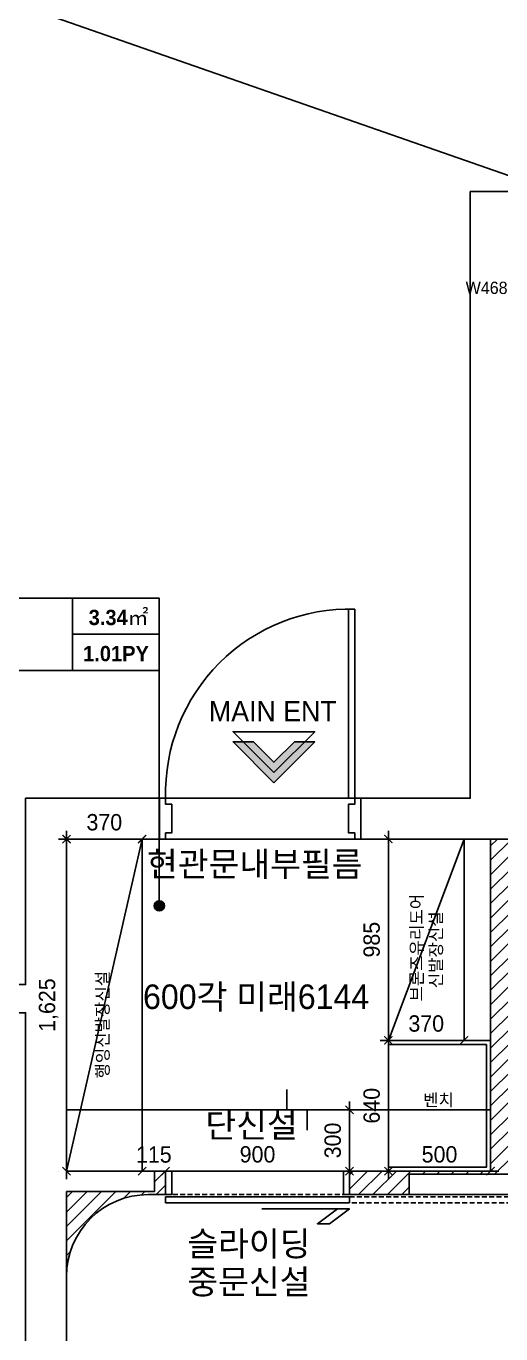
# Model space of a CAD drawing. Header units: millimetres. Extents: x 118028 to 193504, y 42792 to 96100.
# Drawn here: x 148809 to 151131, y 68176 to 74575 of the extents above; entities that cross this region are included whole.
import ezdxf
from ezdxf.enums import TextEntityAlignment as Align

# ---------------------------------------------------------------- set-up
doc = ezdxf.new("R2010")
doc.units = ezdxf.units.MM
doc.header["$LTSCALE"] = 30
doc.header["$PDMODE"] = 3
doc.linetypes.add('DH-HID2', pattern=[1.2, 0.8, -0.4])
doc.layers.get('DEFPOINTS').update_dxf_attribs({"color": 248})
for name, color, linetype in [('0-ELC TEXT', 7, 'Continuous'), ('03-TEXT', 3, 'Continuous'), ('03-WAL NEW', 3, 'Continuous'), ('06-FUR', 6, 'Continuous'), ('07-DIM WAL', 5, 'Continuous'), ('2CONTINUOUS', 2, 'Continuous'), ('CO-DO-FR', 7, 'Continuous'), ('CO-DOOR', 8, 'Continuous'), ('F-SYM', 7, 'Continuous'), ('도면층4', 4, 'Continuous'), ('도면층5', 5, 'Continuous'), ('설비', 140, 'Continuous')]:
    doc.layers.add(name, color=color, linetype=linetype)
doc.styles.add('HY 울릉도 L', font='')
doc.styles.add('YOURNAME', font='HY울릉도M.TTF')
doc.styles.add('넥슨고딕', font='NEXONLv1GothicBold.ttf')
doc.styles.add('코레일둥고', font='Korail_Round_Gothic_Medium.ttf')
doc.styles.get('HY 울릉도 L').set_extended_font_data('HY울릉도L')
doc.dimstyles.new('40', dxfattribs={"dimscale": 40, "dimtxt": 2, "dimasz": 1, "dimexe": 1, "dimexo": 1, "dimgap": 1, "dimtad": 1, "dimdec": 0, "dimrnd": 0.05, "dimdsep": 46, "dimlunit": 6, "dimtxsty": 'HY 울릉도 L', "dimblk": 'ARCHTICK', "dimcen": 2.5, "dimdle": 1, "dimclrd": 133, "dimclre": 133, "dimclrt": 30, "dimadec": 0, "dimazin": 0, "dimtfac": 1, "dimtdec": 0, "dimtix": 1, "dimtmove": 2, "dimatfit": 3, "dimldrblk": 'ARCHTICK', "dimfxl": 1, "dimlwd": -1, "dimlwe": -1, "dimarcsym": 0})
pattern_1 = [(45, (-37, -18400), (-35.355339, 35.355339), [])]

# ---------------------------------------------------------------- blocks, each defined once
blk = doc.blocks.new('_ArchTick')
at = {"color": 0, "linetype": 'ByBlock', "const_width": 0.15}
blk.add_lwpolyline([(-0.5, -0.5), (0.5, 0.5)], dxfattribs=at)
blk = doc.blocks.new('*D214')
at = {"layer": '07-DIM WAL', "color": 133, "transparency": 16777216}
for p, q in [((148966.4, 70596.8), (148966.4, 70596.8)), ((149006.4, 70636.8), (149006.4, 68931.8)), ((148966.4, 68971.8), (148966.4, 68971.8))]:
    blk.add_line(p, q, dxfattribs=at)
at = {"layer": 'DEFPOINTS', "color": 0, "transparency": 16777216}
for p in [(149006.4, 70596.8), (149006.4, 68971.8), (149006.4, 68971.8)]:
    blk.add_point(p, dxfattribs=at)
at = {"layer": '07-DIM WAL', "color": 133, "transparency": 16777216, "xscale": 40, "yscale": 40, "zscale": 40}
for p, rotation in [((149006.4, 70596.8), 90), ((149006.4, 68971.8), 270)]:
    blk.add_blockref('_ArchTick', p, dxfattribs=dict(at, rotation=rotation))
at = {"layer": '07-DIM WAL', "color": 30, "transparency": 16777216, "insert": (148918.5, 69784.3), "char_height": 80, "attachment_point": 5, "rotation": 90, "style": 'HY 울릉도 L'}
blk.add_mtext('1,625', dxfattribs=at)
blk = doc.blocks.new('F-SYM-ENT NAME')
at = {"layer": 'F-SYM'}
h = blk.add_hatch(color=1, dxfattribs=at)
h.dxf.hatch_style = 1
h.paths.add_polyline_path([(-181266.5, -29724.5), (-181466.5, -29924.5), (-181366.5, -29924.5), (-181266.5, -29824.5), (-181166.5, -29924.5), (-181066.5, -29924.5)])
at = {"layer": 'F-SYM', "color": 1}
for points in [[(-181266.5, -29724.5), (-181466.5, -29924.5), (-181366.5, -29924.5), (-181266.5, -29824.5), (-181166.5, -29924.5), (-181066.5, -29924.5)], [(-181266.5, -29774.5), (-181466.5, -29974.5), (-181066.5, -29974.5)]]:
    blk.add_lwpolyline(points, close=True, dxfattribs=at)
at = {"layer": 'F-SYM', "color": 1, "style": 'YOURNAME'}
blk.add_attdef('ENT', text='', height=100, dxfattribs=at).set_placement((-181266.5, -30024.5), align=Align.TOP_CENTER)
blk = doc.blocks.new('vusaudeh')
at = {"layer": '2CONTINUOUS'}
for points in [[(151181.4, 89016.8), (150446.4, 89016.8), (150446.4, 89216.8), (150981.4, 89216.8), (150981.4, 92184.8), (151966.4, 92184.8), (151966.4, 91984.8), (151181.4, 91984.8), (151181.4, 89016.8)], [(147688.9, 81147.8), (147688.9, 80947.8), (146991.4, 80947.8), (146991.4, 88304.8), (148806.4, 88304.8), (148806.4, 89216.8), (149461.4, 89216.8), (149461.4, 89016.8), (149006.4, 89016.8), (149006.4, 87391.8), (149436.4, 87391.8), (149436.4, 87291.8), (149006.4, 87291.8), (149006.4, 86556.8), (148806.4, 86556.8), (148806.4, 88166.8), (147131.4, 88166.8), (147131.4, 85711.8), (148806.4, 85711.8)]]:
    blk.add_lwpolyline(points, dxfattribs=at)
blk.add_lwpolyline([(150683.4, 87276.8), (151343.4, 87276.8), (151343.4, 87376.8), (150683.4, 87376.8)], close=True, dxfattribs=at)
at = {"layer": '도면층4'}
for p, q in [((150386.4, 89216.8), (150386.4, 90141.8)), ((150416.4, 89216.8), (150416.4, 90141.8)), ((149461.4, 89216.8), (150446.4, 89216.8)), ((150446.4, 89016.8), (149461.4, 89016.8))]:
    blk.add_line(p, q, dxfattribs=at)
for points in [[(149461.4, 89216.8), (149491.4, 89216.8), (149491.4, 89186.8), (149521.4, 89186.8), (149521.4, 89046.8), (149491.4, 89046.8), (149491.4, 89016.8), (149461.4, 89016.8), (149461.4, 89216.8)], [(150446.4, 89216.8), (150416.4, 89216.8), (150416.4, 89186.8), (150386.4, 89186.8), (150386.4, 89046.8), (150416.4, 89046.8), (150416.4, 89016.8), (150446.4, 89016.8), (150446.4, 89216.8)]]:
    blk.add_lwpolyline(points, dxfattribs=at)
at = {"layer": '도면층5'}
blk.add_arc((150391.3, 89241.9), 900.3, 88.40506, 181.59494, dxfattribs=at)
at = {"layer": 'F-SYM'}
ref = blk.add_blockref('F-SYM-ENT NAME', (-31245.2, 59567.7), dxfattribs=dict(at, rotation=180))
ref.add_attrib('ENT', 'MAIN ENT', dxfattribs={"color": 1, "height": 100, "style": 'YOURNAME'}).set_placement((150015.7, 89692.4), align=Align.TOP_CENTER)
blk = doc.blocks.new('*D306')
at = {"layer": '07-DIM WAL', "color": 133, "transparency": 16777216}
for p, q in [((149490.9, 69011.8), (149490.9, 69011.8)), ((150390.9, 69011.8), (150390.9, 69011.8)), ((149450.9, 68971.8), (150430.9, 68971.8))]:
    blk.add_line(p, q, dxfattribs=at)
at = {"layer": 'DEFPOINTS', "color": 0, "transparency": 16777216}
for p in [(149490.9, 68971.8), (150390.9, 68971.8), (150390.9, 68971.8)]:
    blk.add_point(p, dxfattribs=at)
at = {"layer": '07-DIM WAL', "color": 133, "transparency": 16777216, "xscale": 40, "yscale": 40, "zscale": 40, "rotation": 180}
blk.add_blockref('_ArchTick', (149490.9, 68971.8), dxfattribs=at)
at = {"layer": '07-DIM WAL', "color": 133, "transparency": 16777216, "xscale": 40, "yscale": 40, "zscale": 40}
blk.add_blockref('_ArchTick', (150390.9, 68971.8), dxfattribs=at)
at = {"layer": '07-DIM WAL', "color": 30, "transparency": 16777216, "insert": (149940.9, 69053.5), "char_height": 80, "attachment_point": 5, "style": 'HY 울릉도 L'}
blk.add_mtext('900', dxfattribs=at)
blk = doc.blocks.new('*D307')
at = {"layer": '07-DIM WAL', "color": 133, "transparency": 16777216}
for p, q in [((148966.4, 70596.8), (149416.4, 70596.8)), ((149006.4, 70636.8), (149006.4, 70636.8)), ((149376.4, 70636.8), (149376.4, 70636.8))]:
    blk.add_line(p, q, dxfattribs=at)
at = {"layer": 'DEFPOINTS', "color": 0, "transparency": 16777216}
for p in [(149006.4, 70596.8), (149376.4, 70596.8), (149376.4, 70596.8)]:
    blk.add_point(p, dxfattribs=at)
at = {"layer": '07-DIM WAL', "color": 133, "transparency": 16777216, "xscale": 40, "yscale": 40, "zscale": 40, "rotation": 180}
blk.add_blockref('_ArchTick', (149006.4, 70596.8), dxfattribs=at)
at = {"layer": '07-DIM WAL', "color": 133, "transparency": 16777216, "xscale": 40, "yscale": 40, "zscale": 40}
blk.add_blockref('_ArchTick', (149376.4, 70596.8), dxfattribs=at)
at = {"layer": '07-DIM WAL', "color": 30, "transparency": 16777216, "insert": (149191.4, 70678.6), "char_height": 80, "attachment_point": 5, "style": 'HY 울릉도 L'}
blk.add_mtext('370', dxfattribs=at)
blk = doc.blocks.new('*D308')
at = {"layer": '07-DIM WAL', "color": 133, "transparency": 16777216}
for p, q in [((149376.4, 69011.8), (149376.4, 69011.8)), ((149490.9, 69011.8), (149490.9, 69011.8)), ((149336.4, 68971.8), (149530.9, 68971.8))]:
    blk.add_line(p, q, dxfattribs=at)
at = {"layer": 'DEFPOINTS', "color": 0, "transparency": 16777216}
for p in [(149376.4, 68971.8), (149490.9, 68971.8), (149490.9, 68971.8)]:
    blk.add_point(p, dxfattribs=at)
at = {"layer": '07-DIM WAL', "color": 133, "transparency": 16777216, "xscale": 40, "yscale": 40, "zscale": 40}
blk.add_blockref('_ArchTick', (149376.4, 68971.8), dxfattribs=at)
at = {"layer": '07-DIM WAL', "color": 133, "transparency": 16777216, "xscale": 40, "yscale": 40, "zscale": 40, "rotation": 180}
blk.add_blockref('_ArchTick', (149490.9, 68971.8), dxfattribs=at)
at = {"layer": '07-DIM WAL', "color": 30, "transparency": 16777216, "insert": (149433.6, 69052.7), "char_height": 80, "attachment_point": 5, "style": 'HY 울릉도 L'}
blk.add_mtext('115', dxfattribs=at)
blk = doc.blocks.new('*D315')
at = {"layer": '07-DIM WAL', "color": 133, "transparency": 16777216}
for p, q in [((150390.9, 69311.8), (150390.9, 68931.8)), ((150223.6, 69271.8), (150430.9, 69271.8)), ((150223.6, 68971.8), (150430.9, 68971.8))]:
    blk.add_line(p, q, dxfattribs=at)
at = {"layer": 'DEFPOINTS', "color": 0, "transparency": 16777216}
for p in [(150183.6, 69271.8), (150183.6, 68971.8), (150390.9, 68971.8)]:
    blk.add_point(p, dxfattribs=at)
at = {"layer": '07-DIM WAL', "color": 133, "transparency": 16777216, "xscale": 40, "yscale": 40, "zscale": 40}
for p, rotation in [((150390.9, 69271.8), 90), ((150390.9, 68971.8), 270)]:
    blk.add_blockref('_ArchTick', p, dxfattribs=dict(at, rotation=rotation))
at = {"layer": '07-DIM WAL', "color": 30, "transparency": 16777216, "insert": (150309.1, 69121.8), "char_height": 80, "attachment_point": 5, "rotation": 90, "style": 'HY 울릉도 L'}
blk.add_mtext('300', dxfattribs=at)
blk = doc.blocks.new('*D316')
at = {"layer": '07-DIM WAL', "color": 133, "transparency": 16777216}
for p, q in [((150581.4, 69011.8), (150581.4, 69011.8)), ((151081.4, 69011.8), (151081.4, 69011.8)), ((150541.4, 68971.8), (151121.4, 68971.8))]:
    blk.add_line(p, q, dxfattribs=at)
at = {"layer": 'DEFPOINTS', "color": 0, "transparency": 16777216}
for p in [(150581.4, 68971.8), (151081.4, 68971.8), (151081.4, 68971.8)]:
    blk.add_point(p, dxfattribs=at)
at = {"layer": '07-DIM WAL', "color": 133, "transparency": 16777216, "xscale": 40, "yscale": 40, "zscale": 40, "rotation": 180}
blk.add_blockref('_ArchTick', (150581.4, 68971.8), dxfattribs=at)
at = {"layer": '07-DIM WAL', "color": 133, "transparency": 16777216, "xscale": 40, "yscale": 40, "zscale": 40}
blk.add_blockref('_ArchTick', (151081.4, 68971.8), dxfattribs=at)
at = {"layer": '07-DIM WAL', "color": 30, "transparency": 16777216, "insert": (150831.4, 69053.5), "char_height": 80, "attachment_point": 5, "style": 'HY 울릉도 L'}
blk.add_mtext('500', dxfattribs=at)
blk = doc.blocks.new('*D317')
at = {"layer": '07-DIM WAL', "color": 133, "transparency": 16777216}
for p, q in [((150581.4, 69651.8), (150581.4, 69651.8)), ((150951.4, 69651.8), (150951.4, 69651.8)), ((150991.4, 69611.8), (150541.4, 69611.8))]:
    blk.add_line(p, q, dxfattribs=at)
at = {"layer": 'DEFPOINTS', "color": 0, "transparency": 16777216}
for p in [(150581.4, 69611.8), (150581.4, 69611.8), (150951.4, 69611.8)]:
    blk.add_point(p, dxfattribs=at)
at = {"layer": '07-DIM WAL', "color": 133, "transparency": 16777216, "xscale": 40, "yscale": 40, "zscale": 40, "rotation": 180}
blk.add_blockref('_ArchTick', (150581.4, 69611.8), dxfattribs=at)
at = {"layer": '07-DIM WAL', "color": 133, "transparency": 16777216, "xscale": 40, "yscale": 40, "zscale": 40}
blk.add_blockref('_ArchTick', (150951.4, 69611.8), dxfattribs=at)
at = {"layer": '07-DIM WAL', "color": 30, "transparency": 16777216, "insert": (150766.4, 69693.6), "char_height": 80, "attachment_point": 5, "style": 'HY 울릉도 L'}
blk.add_mtext('370', dxfattribs=at)
blk = doc.blocks.new('*D318')
at = {"layer": '07-DIM WAL', "color": 133, "transparency": 16777216}
for p, q in [((150541.4, 70596.8), (150541.4, 70596.8)), ((150581.4, 69571.8), (150581.4, 70636.8)), ((150541.4, 69611.8), (150541.4, 69611.8))]:
    blk.add_line(p, q, dxfattribs=at)
at = {"layer": 'DEFPOINTS', "color": 0, "transparency": 16777216}
for p in [(150581.4, 70596.8), (150581.4, 70596.8), (150581.4, 69611.8)]:
    blk.add_point(p, dxfattribs=at)
at = {"layer": '07-DIM WAL', "color": 133, "transparency": 16777216, "xscale": 40, "yscale": 40, "zscale": 40}
for p, rotation in [((150581.4, 70596.8), 90), ((150581.4, 69611.8), 270)]:
    blk.add_blockref('_ArchTick', p, dxfattribs=dict(at, rotation=rotation))
at = {"layer": '07-DIM WAL', "color": 30, "transparency": 16777216, "insert": (150499.6, 70104.3), "char_height": 80, "attachment_point": 5, "rotation": 90, "style": 'HY 울릉도 L'}
blk.add_mtext('985', dxfattribs=at)
blk = doc.blocks.new('*D319')
at = {"layer": '07-DIM WAL', "color": 133, "transparency": 16777216}
for p, q in [((150581.4, 69651.8), (150581.4, 68931.8)), ((150541.4, 69611.8), (150541.4, 69611.8)), ((150541.4, 68971.8), (150541.4, 68971.8))]:
    blk.add_line(p, q, dxfattribs=at)
at = {"layer": 'DEFPOINTS', "color": 0, "transparency": 16777216}
for p in [(150581.4, 69611.8), (150581.4, 68971.8), (150581.4, 68971.8)]:
    blk.add_point(p, dxfattribs=at)
at = {"layer": '07-DIM WAL', "color": 133, "transparency": 16777216, "xscale": 40, "yscale": 40, "zscale": 40}
for p, rotation in [((150581.4, 69611.8), 90), ((150581.4, 68971.8), 270)]:
    blk.add_blockref('_ArchTick', p, dxfattribs=dict(at, rotation=rotation))
at = {"layer": '07-DIM WAL', "color": 30, "transparency": 16777216, "insert": (150499.7, 69291.8), "char_height": 80, "attachment_point": 5, "rotation": 90, "style": 'HY 울릉도 L'}
blk.add_mtext('640', dxfattribs=at)

msp = doc.modelspace()

# ---------------------------------------------------------------- hatches: boundary and pattern name
at = {"layer": '0-ELC TEXT'}
h = msp.add_hatch(color=256, dxfattribs=at)
h.dxf.hatch_style = 1
edge = h.paths.add_edge_path()
edge.add_arc((149460.5, 70269.8), 25, -180, 180, ccw=False)
at = {"layer": '03-WAL NEW'}
h = msp.add_hatch(dxfattribs=at)
h.set_pattern_fill('_USER', color=256, scale=50, angle=45, pattern_type=0)
h.set_pattern_definition(pattern_1)
h.paths.add_polyline_path([(151181.4, 68956.8), (151181.4, 70596.8), (151081.4, 70596.8), (151081.4, 68971.8), (150390.9, 68971.8), (150390.9, 68856.8), (150683.4, 68856.8), (150683.4, 68956.8)])
h.paths.add_polyline_path([(149345.2, 69704.6), (149345.2, 69925.9), (150597.7, 69925.9), (150597.7, 69704.6)], flags=9)
h.paths.add_polyline_path([(149825.3, 69135.3), (150056.5, 69135.3), (150056.5, 68971.8), (149825.3, 68971.8)], flags=9)
h.paths.add_polyline_path([(149369.9, 70353.9), (149369.9, 70584.7), (150548.4, 70584.7), (150548.4, 70353.9)], flags=9)
h = msp.add_hatch(dxfattribs=at)
h.set_pattern_fill('_USER', color=256, scale=50, angle=45, pattern_type=0)
h.set_pattern_definition(pattern_1)
h.paths.add_polyline_path([(149436.4, 68971.8), (149436.4, 68871.8), (149006.4, 68871.8), (149006.4, 68856.8), (149006.4, 68456.8, -0.414214), (149406.4, 68856.8), (149436.4, 68856.8), (149490.9, 68856.8), (149490.9, 68971.8)])
h.paths.add_polyline_path([(148830.5, 69622.5), (148830.5, 69946.1), (149006.4, 69946.1), (149006.4, 69622.5)], flags=9)

# ---------------------------------------------------------------- linework, layer by layer
msp.add_line((149006.4, 69271.8), (151081.4, 69271.8))
msp.add_lwpolyline([(150083.6, 69371.8), (150083.6, 69271.8), (150183.6, 69271.8), (150183.6, 69171.8)])
at = {"layer": '0-ELC TEXT'}
for p, q in [((149035.8, 71421.7), (149035.8, 71775.5)), ((149035.8, 71598.6), (149460.5, 71598.6)), ((149460.5, 71421.7), (149460.5, 70269.8))]:
    msp.add_line(p, q, dxfattribs=at)
msp.add_lwpolyline([(147828.6, 71775.5), (149460.5, 71775.5), (149460.5, 71421.7), (147828.6, 71421.7)], close=True, dxfattribs=at)
msp.add_circle((149460.5, 70269.8), 25, dxfattribs=at)
at = {"layer": '03-WAL NEW'}
msp.add_lwpolyline([(151181.4, 68956.8), (151181.4, 70596.8), (151081.4, 70596.8), (151081.4, 68971.8), (150390.9, 68971.8), (150390.9, 68856.8), (150683.4, 68856.8), (150683.4, 68956.8)], close=True, dxfattribs=at)
for points in [[(149436.4, 68856.8), (149490.9, 68856.8), (149490.9, 68971.8), (149436.4, 68971.8), (149436.4, 68871.8)], [(149436.4, 68871.8), (149006.4, 68871.8), (149006.4, 68856.8)], [(149006.4, 68856.8), (149006.4, 68456.8)], [(149406.4, 68856.8), (149436.4, 68856.8)]]:
    msp.add_lwpolyline(points, dxfattribs=at)
msp.add_arc((149406.4, 68456.8), 400, 90, 180, dxfattribs=at)
at = {"layer": '06-FUR'}
msp.add_line((150581.4, 69611.8), (150951.4, 70596.8), dxfattribs=at)
for points in [[(149006.4, 68971.8), (149376.4, 68971.8), (149376.4, 70596.8), (149006.4, 70596.8), (149006.4, 68971.8), (149376.4, 70596.8)], [(151081.4, 69611.8), (150581.4, 69611.8), (150581.4, 68971.8), (151081.4, 68971.8), (151081.4, 69611.8)]]:
    msp.add_lwpolyline(points, dxfattribs=at)
for points in [[(150581.4, 70596.8), (150951.4, 70596.8), (150951.4, 69611.8), (150581.4, 69611.8)], [(151061.4, 69591.8), (150581.4, 69591.8), (150581.4, 68991.8), (151061.4, 68991.8)]]:
    msp.add_lwpolyline(points, close=True, dxfattribs=at)
at = {"layer": '07-DIM WAL'}
msp.add_line((141904.4, 77080.3), (192904.4, 59260.3), dxfattribs=at)
at = {"layer": 'CO-DO-FR'}
for points in [[(149490.9, 68856.8), (149520.9, 68856.8), (149520.9, 68971.8), (149490.9, 68971.8)], [(150360.9, 68856.8), (150390.9, 68856.8), (150390.9, 68971.8), (150360.9, 68971.8)]]:
    msp.add_lwpolyline(points, close=True, dxfattribs=at)
at = {"layer": 'CO-DOOR', "color": 251, "linetype": 'DH-HID2'}
for points in [[(149490.9, 68856.8), (150390.9, 68856.8), (150390.9, 68971.8), (149490.9, 68971.8)], [(150390.9, 68846.8), (151290.9, 68846.8), (151290.9, 68816.8), (150390.9, 68816.8)]]:
    msp.add_lwpolyline(points, close=True, dxfattribs=at)
at = {"layer": 'CO-DOOR'}
msp.add_lwpolyline([(149490.9, 68846.8), (150390.9, 68846.8), (150390.9, 68816.8), (149490.9, 68816.8)], close=True, dxfattribs=at)
at = {"layer": 'CO-DOOR', "color": 1}
msp.add_lwpolyline([(149961.7, 68786.8), (150390.9, 68786.8), (150292.3, 68714.5), (150233.9, 68714.5), (150332.5, 68786.8), (149961.7, 68786.8)], close=True, dxfattribs=at)

# ---------------------------------------------------------------- block references
msp.add_blockref('vusaudeh', (0, -18420))

# ---------------------------------------------------------------- texts
at = {"layer": '0-ELC TEXT', "style": '코레일둥고'}
for s, height, p in [('W468*H398*D400', 60, (150959.3, 73264.1)), ('현관문내부필름', 120, (149400.3, 70414.4)), ('벤치', 60, (150751.1, 69289.7)), ('단신설', 120, (149686, 69136.3)), ('슬라이딩', 120, (149597.6, 68556.5)), ('중문신설', 120, (149597.6, 68370.2))]:
    msp.add_text(s, height=height, dxfattribs=at).set_placement(p)
for s, p in [('브론즈유리도어', (150749.5, 69801.7)), ('신발장신설', (150843.6, 69866.5)), ('행잉신발장신설', (149212.6, 69424.7))]:
    msp.add_text(s, height=60, rotation=90, dxfattribs=at).set_placement(p)
at = {"layer": '03-TEXT', "style": '넥슨고딕'}
for s, p in [('3.34㎡', (149261.4, 71643.7)), ('1.01PY', (149248.6, 71466.8))]:
    msp.add_text(s, height=75, dxfattribs=at).set_placement(p, align=Align.CENTER)
at = {"layer": '설비', "color": 140, "style": '코레일둥고'}
msp.add_text('600각 미래6144', height=120, dxfattribs=at).set_placement((149380.8, 69765.1))

# ---------------------------------------------------------------- dimensions: what is measured, and where the dimension line sits
at = {"layer": '07-DIM WAL'}
for base, p1, p2, picture, middle in [((149376.4, 70596.8), (149006.4, 70596.8), (149376.4, 70596.8), '*D307', (149191.4, 70678.6)), ((150581.4, 69611.8), (150951.4, 69611.8), (150581.4, 69611.8), '*D317', (150766.4, 69693.6)), ((149490.8792305, 68971.8023431), (149376.3792305, 68971.8023431), (149490.8792305, 68971.8023431), '*D308', (149433.6292305, 69052.6707285)), ((150390.9, 68971.8), (149490.9, 68971.8), (150390.9, 68971.8), '*D306', (149940.9, 69053.5)), ((151081.4, 68971.8), (150581.4, 68971.8), (151081.4, 68971.8), '*D316', (150831.4, 69053.5))]:
    dim = msp.add_linear_dim(base=base, p1=p1, p2=p2, dimstyle='40', dxfattribs=at)
    dim.commit()
    dim.dimension.update_dxf_attribs({"geometry": picture, "text_midpoint": middle})
dim = msp.add_linear_dim(base=(149006.4, 68971.8), p1=(149006.4, 70596.8), p2=(149006.4, 68971.8), angle=90, dimstyle='40', override={"dimtfill": 0}, dxfattribs=at)
dim.commit()
dim.dimension.update_dxf_attribs({"geometry": '*D214', "text_midpoint": (148918.5, 69784.3)})
for base, p1, p2, picture, middle in [((150581.4, 70596.8), (150581.4, 69611.8), (150581.4, 70596.8), '*D318', (150499.6, 70104.3)), ((150581.4, 68971.8), (150581.4, 69611.8), (150581.4, 68971.8), '*D319', (150499.7, 69291.8)), ((150390.9, 68971.8), (150183.6, 69271.8), (150183.6, 68971.8), '*D315', (150309.1, 69121.8))]:
    dim = msp.add_linear_dim(base=base, p1=p1, p2=p2, angle=90, dimstyle='40', dxfattribs=at)
    dim.commit()
    dim.dimension.update_dxf_attribs({"geometry": picture, "text_midpoint": middle})

doc.saveas('drawing.dxf')
